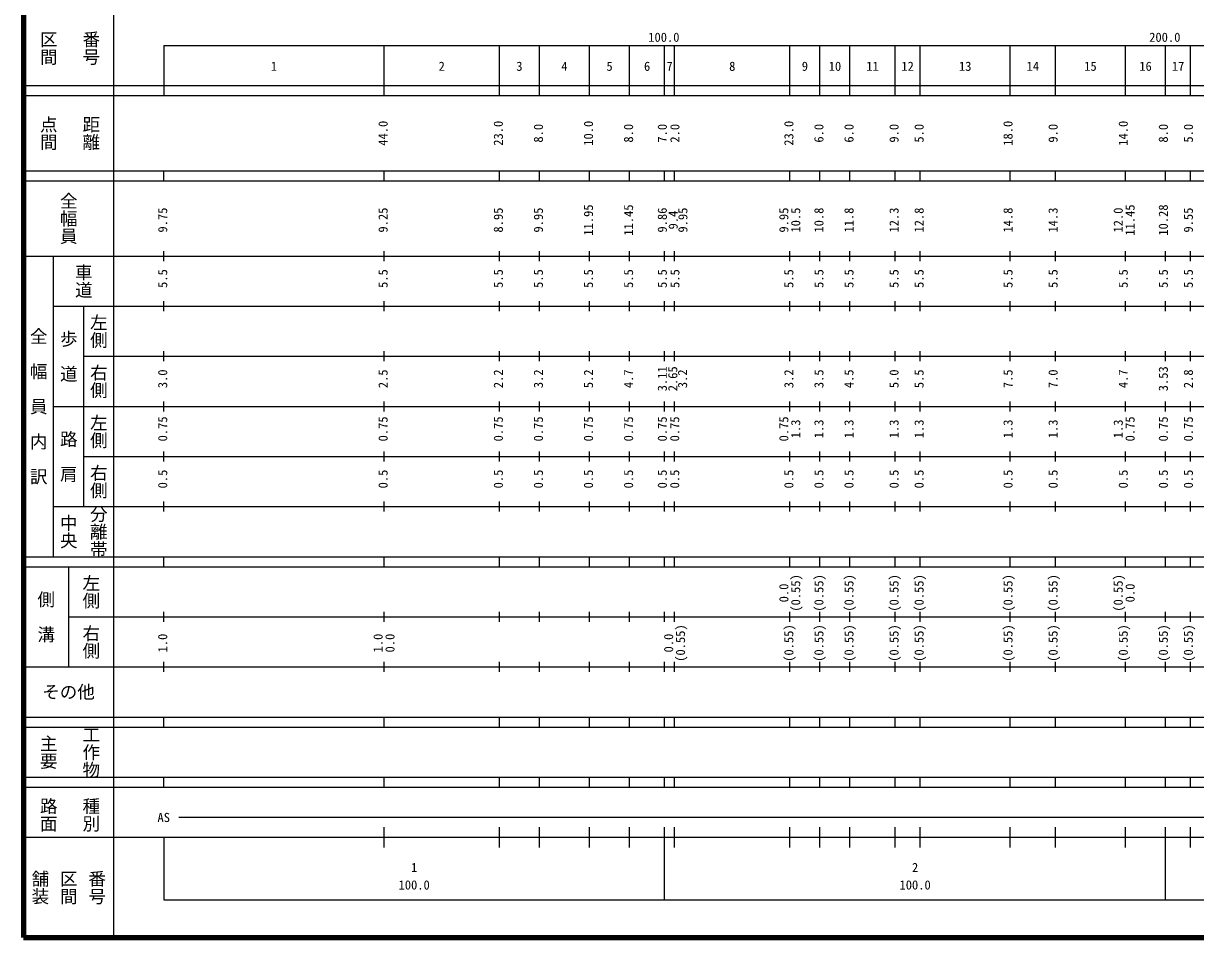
# Model space of a CAD drawing. Units: millimetres, scale not verified. Extents: x 40000 to 680000, y 20000 to 380000.
# Drawn here: x 40000 to 273984, y 20000 to 202409 of the extents above; entities that cross this region are included whole.
import ezdxf
from ezdxf.enums import TextEntityAlignment as Align

# ---------------------------------------------------------------- set-up
doc = ezdxf.new("R2010")
doc.units = ezdxf.units.MM
doc.header["$LTSCALE"] = 1000
doc.layers.add('M-TTL', color=2, linetype='Continuous', lineweight=140)
doc.layers.add('M-TTL-BAND', color=7, linetype='Continuous', lineweight=25)
doc.styles.add('@ＭＳ ゴシック', font='')
doc.styles.add('ＭＳ ゴシック', font='')
doc.styles.get('@ＭＳ ゴシック').set_extended_font_data('@MS Gothic')
doc.styles.get('ＭＳ ゴシック').set_extended_font_data('MS Gothic')

msp = doc.modelspace()

# ---------------------------------------------------------------- linework, layer by layer
at = {"layer": 'M-TTL'}
for p, q in [((40000, 380000), (40000, 20000)), ((40000, 20000), (680000, 20000))]:
    msp.add_line(p, q, dxfattribs=at)
at = {"layer": 'M-TTL-BAND'}
for p, q in [((58000, 370000), (58000, 20000)), ((68000, 198000), (579000, 198000)), ((68000, 198000), (68000, 188000)), ((112000, 188000), (112000, 198000)), ((135000, 188000), (135000, 198000)), ((143000, 188000), (143000, 198000)), ((153000, 188000), (153000, 198000)), ((161000, 188000), (161000, 198000)), ((168000, 188000), (168000, 198000)), ((170000, 188000), (170000, 198000)), ((193000, 188000), (193000, 198000)), ((199000, 188000), (199000, 198000)), ((205000, 188000), (205000, 198000)), ((214000, 188000), (214000, 198000)), ((219000, 188000), (219000, 198000)), ((237000, 188000), (237000, 198000)), ((246000, 188000), (246000, 198000)), ((260000, 188000), (260000, 198000)), ((268000, 188000), (268000, 198000)), ((273000, 188000), (273000, 198000)), ((40000, 190000), (579000, 190000)), ((40000, 188000), (579000, 188000)), ((40000, 173000), (579000, 173000)), ((40000, 171000), (579000, 171000)), ((68000, 171000), (68000, 173000)), ((112000, 171000), (112000, 173000)), ((135000, 171000), (135000, 173000)), ((143000, 171000), (143000, 173000)), ((153000, 171000), (153000, 173000)), ((161000, 171000), (161000, 173000)), ((168000, 171000), (168000, 173000)), ((170000, 171000), (170000, 173000)), ((193000, 171000), (193000, 173000)), ((199000, 171000), (199000, 173000)), ((205000, 171000), (205000, 173000)), ((214000, 171000), (214000, 173000)), ((219000, 171000), (219000, 173000)), ((237000, 171000), (237000, 173000)), ((246000, 171000), (246000, 173000)), ((260000, 171000), (260000, 173000)), ((268000, 171000), (268000, 173000)), ((273000, 171000), (273000, 173000)), ((68000, 155000), (68000, 157000)), ((112000, 155000), (112000, 157000)), ((135000, 155000), (135000, 157000)), ((143000, 155000), (143000, 157000)), ((153000, 155000), (153000, 157000)), ((161000, 155000), (161000, 157000)), ((168000, 155000), (168000, 157000)), ((170000, 155000), (170000, 157000)), ((193000, 155000), (193000, 157000)), ((199000, 155000), (199000, 157000)), ((205000, 155000), (205000, 157000)), ((214000, 155000), (214000, 157000)), ((219000, 155000), (219000, 157000)), ((237000, 155000), (237000, 157000)), ((246000, 155000), (246000, 157000)), ((260000, 155000), (260000, 157000)), ((268000, 155000), (268000, 157000)), ((273000, 155000), (273000, 157000)), ((40000, 156000), (579000, 156000)), ((46000, 96000), (46000, 156000)), ((46000, 146000), (579000, 146000)), ((52000, 146000), (52000, 106000)), ((68000, 145000), (68000, 147000)), ((112000, 145000), (112000, 147000)), ((135000, 145000), (135000, 147000)), ((143000, 145000), (143000, 147000)), ((153000, 145000), (153000, 147000)), ((161000, 145000), (161000, 147000)), ((168000, 145000), (168000, 147000)), ((170000, 145000), (170000, 147000)), ((193000, 145000), (193000, 147000)), ((199000, 145000), (199000, 147000)), ((205000, 145000), (205000, 147000)), ((214000, 145000), (214000, 147000)), ((219000, 145000), (219000, 147000)), ((237000, 145000), (237000, 147000)), ((246000, 145000), (246000, 147000)), ((260000, 145000), (260000, 147000)), ((268000, 145000), (268000, 147000)), ((273000, 145000), (273000, 147000)), ((52000, 136000), (579000, 136000)), ((68000, 135000), (68000, 137000)), ((112000, 135000), (112000, 137000)), ((135000, 135000), (135000, 137000)), ((143000, 135000), (143000, 137000)), ((153000, 135000), (153000, 137000)), ((161000, 135000), (161000, 137000)), ((168000, 135000), (168000, 137000)), ((170000, 135000), (170000, 137000)), ((193000, 135000), (193000, 137000)), ((199000, 135000), (199000, 137000)), ((205000, 135000), (205000, 137000)), ((214000, 135000), (214000, 137000)), ((219000, 135000), (219000, 137000)), ((237000, 135000), (237000, 137000)), ((246000, 135000), (246000, 137000)), ((260000, 135000), (260000, 137000)), ((268000, 135000), (268000, 137000)), ((273000, 135000), (273000, 137000)), ((68000, 125000), (68000, 127000)), ((112000, 125000), (112000, 127000)), ((135000, 125000), (135000, 127000)), ((143000, 125000), (143000, 127000)), ((153000, 125000), (153000, 127000)), ((161000, 125000), (161000, 127000)), ((168000, 125000), (168000, 127000)), ((170000, 125000), (170000, 127000)), ((193000, 125000), (193000, 127000)), ((199000, 125000), (199000, 127000)), ((205000, 125000), (205000, 127000)), ((214000, 125000), (214000, 127000)), ((219000, 125000), (219000, 127000)), ((237000, 125000), (237000, 127000)), ((246000, 125000), (246000, 127000)), ((260000, 125000), (260000, 127000)), ((268000, 125000), (268000, 127000)), ((273000, 125000), (273000, 127000)), ((46000, 126000), (579000, 126000)), ((68000, 115000), (68000, 117000)), ((112000, 115000), (112000, 117000)), ((135000, 115000), (135000, 117000)), ((143000, 115000), (143000, 117000)), ((153000, 115000), (153000, 117000)), ((161000, 115000), (161000, 117000)), ((168000, 115000), (168000, 117000)), ((170000, 115000), (170000, 117000)), ((193000, 115000), (193000, 117000)), ((199000, 115000), (199000, 117000)), ((205000, 115000), (205000, 117000)), ((214000, 115000), (214000, 117000)), ((219000, 115000), (219000, 117000)), ((237000, 115000), (237000, 117000)), ((246000, 115000), (246000, 117000)), ((260000, 115000), (260000, 117000)), ((268000, 115000), (268000, 117000)), ((273000, 115000), (273000, 117000)), ((52000, 116000), (579000, 116000)), ((46000, 106000), (579000, 106000)), ((68000, 105000), (68000, 107000)), ((112000, 105000), (112000, 107000)), ((135000, 105000), (135000, 107000)), ((143000, 105000), (143000, 107000)), ((153000, 105000), (153000, 107000)), ((161000, 105000), (161000, 107000)), ((168000, 105000), (168000, 107000)), ((170000, 105000), (170000, 107000)), ((193000, 105000), (193000, 107000)), ((199000, 105000), (199000, 107000)), ((205000, 105000), (205000, 107000)), ((214000, 105000), (214000, 107000)), ((219000, 105000), (219000, 107000)), ((237000, 105000), (237000, 107000)), ((246000, 105000), (246000, 107000)), ((260000, 105000), (260000, 107000)), ((268000, 105000), (268000, 107000)), ((273000, 105000), (273000, 107000)), ((40000, 96000), (579000, 96000)), ((68000, 94000), (68000, 96000)), ((112000, 94000), (112000, 96000)), ((135000, 94000), (135000, 96000)), ((143000, 94000), (143000, 96000)), ((153000, 94000), (153000, 96000)), ((161000, 94000), (161000, 96000)), ((168000, 94000), (168000, 96000)), ((170000, 94000), (170000, 96000)), ((193000, 94000), (193000, 96000)), ((199000, 94000), (199000, 96000)), ((205000, 94000), (205000, 96000)), ((214000, 94000), (214000, 96000)), ((219000, 94000), (219000, 96000)), ((237000, 94000), (237000, 96000)), ((246000, 94000), (246000, 96000)), ((260000, 94000), (260000, 96000)), ((268000, 94000), (268000, 96000)), ((273000, 94000), (273000, 96000)), ((40000, 94000), (579000, 94000)), ((49000, 94000), (49000, 74000)), ((68000, 83000), (68000, 85000)), ((112000, 83000), (112000, 85000)), ((135000, 83000), (135000, 85000)), ((143000, 83000), (143000, 85000)), ((153000, 83000), (153000, 85000)), ((161000, 83000), (161000, 85000)), ((168000, 83000), (168000, 85000)), ((170000, 83000), (170000, 85000)), ((193000, 83000), (193000, 85000)), ((199000, 83000), (199000, 85000)), ((205000, 83000), (205000, 85000)), ((214000, 83000), (214000, 85000)), ((219000, 83000), (219000, 85000)), ((237000, 83000), (237000, 85000)), ((246000, 83000), (246000, 85000)), ((260000, 83000), (260000, 85000)), ((268000, 83000), (268000, 85000)), ((273000, 83000), (273000, 85000)), ((49000, 84000), (579000, 84000)), ((68000, 73000), (68000, 75000)), ((112000, 73000), (112000, 75000)), ((135000, 73000), (135000, 75000)), ((143000, 73000), (143000, 75000)), ((153000, 73000), (153000, 75000)), ((161000, 73000), (161000, 75000)), ((168000, 73000), (168000, 75000)), ((170000, 73000), (170000, 75000)), ((193000, 73000), (193000, 75000)), ((199000, 73000), (199000, 75000)), ((205000, 73000), (205000, 75000)), ((214000, 73000), (214000, 75000)), ((219000, 73000), (219000, 75000)), ((237000, 73000), (237000, 75000)), ((246000, 73000), (246000, 75000)), ((260000, 73000), (260000, 75000)), ((268000, 73000), (268000, 75000)), ((273000, 73000), (273000, 75000)), ((40000, 74000), (579000, 74000)), ((40000, 64000), (579000, 64000)), ((68000, 62000), (68000, 64000)), ((112000, 62000), (112000, 64000)), ((135000, 62000), (135000, 64000)), ((143000, 62000), (143000, 64000)), ((153000, 62000), (153000, 64000)), ((161000, 62000), (161000, 64000)), ((168000, 62000), (168000, 64000)), ((170000, 62000), (170000, 64000)), ((193000, 62000), (193000, 64000)), ((199000, 62000), (199000, 64000)), ((205000, 62000), (205000, 64000)), ((214000, 62000), (214000, 64000)), ((219000, 62000), (219000, 64000)), ((237000, 62000), (237000, 64000)), ((246000, 62000), (246000, 64000)), ((260000, 62000), (260000, 64000)), ((268000, 62000), (268000, 64000)), ((273000, 62000), (273000, 64000)), ((40000, 62000), (579000, 62000)), ((40000, 52000), (579000, 52000)), ((68000, 50000), (68000, 52000)), ((112000, 50000), (112000, 52000)), ((135000, 50000), (135000, 52000)), ((143000, 50000), (143000, 52000)), ((153000, 50000), (153000, 52000)), ((161000, 50000), (161000, 52000)), ((168000, 50000), (168000, 52000)), ((170000, 50000), (170000, 52000)), ((193000, 50000), (193000, 52000)), ((199000, 50000), (199000, 52000)), ((205000, 50000), (205000, 52000)), ((214000, 50000), (214000, 52000)), ((219000, 50000), (219000, 52000)), ((237000, 50000), (237000, 52000)), ((246000, 50000), (246000, 52000)), ((260000, 50000), (260000, 52000)), ((268000, 50000), (268000, 52000)), ((273000, 50000), (273000, 52000)), ((40000, 50000), (579000, 50000)), ((71000, 44000), (505500, 44000)), ((40000, 40000), (579000, 40000)), ((68000, 40000), (68000, 27500)), ((112000, 38000), (112000, 42000)), ((135000, 38000), (135000, 42000)), ((143000, 38000), (143000, 42000)), ((153000, 38000), (153000, 42000)), ((161000, 38000), (161000, 42000)), ((168000, 27500), (168000, 42000)), ((170000, 38000), (170000, 42000)), ((193000, 38000), (193000, 42000)), ((199000, 38000), (199000, 42000)), ((205000, 38000), (205000, 42000)), ((214000, 38000), (214000, 42000)), ((219000, 38000), (219000, 42000)), ((237000, 38000), (237000, 42000)), ((246000, 38000), (246000, 42000)), ((260000, 38000), (260000, 42000)), ((268000, 27500), (268000, 42000)), ((273000, 38000), (273000, 42000)), ((68000, 27500), (579000, 27500))]:
    msp.add_line(p, q, dxfattribs=at)

# ---------------------------------------------------------------- texts
at = {"layer": 'M-TTL-BAND', "style": '@ＭＳ ゴシック'}
for s, p in [('区間', (45000, 197500)), ('番号', (53500, 197500)), ('点間', (45000, 180500)), ('距離', (53500, 180500)), ('全幅員', (49000, 163500)), ('車道', (52000, 151000)), ('左側', (55000, 141000)), ('全\u3000幅\u3000員\u3000内\u3000訳', (43000, 126000)), ('歩\u3000道', (49000, 136000)), ('右側', (55000, 131000)), ('左側', (55000, 121000)), ('路\u3000肩', (49000, 116000)), ('右側', (55000, 111000)), ('分離帯', (55000, 101000)), ('中央', (49000, 101000)), ('左側', (53500, 89000)), ('側\u3000溝', (44500, 84000)), ('右側', (53500, 79000)), ('工作物', (53500, 57000)), ('主要', (45000, 57000)), ('路面', (45000, 44500)), ('種別', (53500, 44500)), ('舗装', (43333, 30000)), ('区間', (49000, 30000)), ('番号', (54667, 30000))]:
    msp.add_text(s, height=2566, rotation=270, dxfattribs=at).set_placement(p, align=Align.MIDDLE_CENTER)
at = {"layer": 'M-TTL-BAND', "style": 'ＭＳ ゴシック'}
for s, p in [('100.0', (167844, 198195)), ('200.0', (267844, 198195)), ('1', (90000, 192405)), ('2', (123500, 192405)), ('3', (139000, 192405)), ('4', (148000, 192405)), ('5', (157000, 192405)), ('6', (164500, 192405)), ('7', (169000, 192405)), ('8', (181500, 192405)), ('9', (196000, 192405)), ('10', (202000, 192405)), ('11', (209500, 192405)), ('12', (216500, 192405)), ('13', (228000, 192405)), ('14', (241500, 192405)), ('15', (253000, 192405)), ('16', (264000, 192405)), ('17', (270500, 192405)), ('AS', (68000, 42500)), ('1', (118000, 32523)), ('2', (218000, 32523)), ('100.0', (118000, 29033)), ('100.0', (218000, 29033))]:
    msp.add_text(s, height=1833, dxfattribs=at).set_placement(p, align=Align.BOTTOM_CENTER)
for s, p in [('44.0', (113251, 180500)), ('23.0', (136251, 180500)), ('10.0', (154251, 180500)), ('23.0', (194251, 180500)), ('18.0', (238000, 180500)), ('14.0', (261000, 180500)), ('8.0', (144251, 180500)), ('8.0', (162251, 180500)), ('7.0', (168986, 180500)), ('2.0', (171503, 180500)), ('6.0', (200251, 180500)), ('6.0', (206251, 180500)), ('9.0', (215251, 180500)), ('5.0', (220251, 180500)), ('9.0', (247000, 180500)), ('8.0', (269000, 180500)), ('5.0', (274000, 180500)), ('11.95', (154251, 163174)), ('11.45', (162251, 163174)), ('11.45', (262370, 163174)), ('10.28', (269000, 163174)), ('9.75', (69251, 163174)), ('9.25', (113251, 163174)), ('8.95', (136251, 163174)), ('9.95', (144251, 163174)), ('9.86', (168986, 163174)), ('9.4', (171162, 163174)), ('9.95', (173096, 163174)), ('9.95', (193251, 163174)), ('10.5', (195621, 163174)), ('10.8', (200251, 163174)), ('11.8', (206251, 163174)), ('12.3', (215251, 163174)), ('12.8', (220251, 163174)), ('14.8', (238000, 163174)), ('14.3', (247000, 163174)), ('12.0', (260000, 163174)), ('9.55', (274000, 163174)), ('5.5', (69251, 151500)), ('5.5', (113251, 151500)), ('5.5', (136251, 151500)), ('5.5', (144251, 151500)), ('5.5', (154251, 151500)), ('5.5', (162251, 151500)), ('5.5', (168986, 151500)), ('5.5', (171503, 151500)), ('5.5', (194251, 151500)), ('5.5', (200251, 151500)), ('5.5', (206251, 151500)), ('5.5', (215251, 151500)), ('5.5', (220251, 151500)), ('5.5', (238000, 151500)), ('5.5', (247000, 151500)), ('5.5', (261000, 151500)), ('5.5', (269000, 151500)), ('5.5', (274000, 151500)), ('3.11', (168986, 131500)), ('2.65', (171080, 131500)), ('3.53', (269000, 131500)), ('3.0', (69251, 131500)), ('2.5', (113251, 131500)), ('2.2', (136251, 131500)), ('3.2', (144251, 131500)), ('5.2', (154251, 131500)), ('4.7', (162251, 131500)), ('3.2', (173030, 131500)), ('3.2', (194251, 131500)), ('3.5', (200251, 131500)), ('4.5', (206251, 131500)), ('5.0', (215251, 131500)), ('5.5', (220251, 131500)), ('7.5', (238000, 131500)), ('7.0', (247000, 131500)), ('4.7', (261000, 131500)), ('2.8', (274000, 131500)), ('0.75', (69251, 121500)), ('0.75', (113251, 121500)), ('0.75', (136251, 121500)), ('0.75', (144251, 121500)), ('0.75', (154251, 121500)), ('0.75', (162251, 121500)), ('0.75', (168986, 121500)), ('0.75', (171463, 121500)), ('0.75', (193251, 121500)), ('1.3', (195621, 121500)), ('1.3', (200251, 121500)), ('1.3', (206251, 121500)), ('1.3', (215251, 121500)), ('1.3', (220251, 121500)), ('1.3', (238000, 121500)), ('1.3', (247000, 121500)), ('1.3', (260000, 121500)), ('0.75', (262370, 121500)), ('0.75', (269000, 121500)), ('0.75', (274000, 121500)), ('0.5', (69251, 111500)), ('0.5', (113251, 111500)), ('0.5', (136251, 111500)), ('0.5', (144251, 111500)), ('0.5', (154251, 111500)), ('0.5', (162251, 111500)), ('0.5', (168986, 111500)), ('0.5', (171463, 111500)), ('0.5', (194251, 111500)), ('0.5', (200251, 111500)), ('0.5', (206251, 111500)), ('0.5', (215251, 111500)), ('0.5', (220251, 111500)), ('0.5', (238000, 111500)), ('0.5', (247000, 111500)), ('0.5', (261000, 111500)), ('0.5', (269000, 111500)), ('0.5', (274000, 111500)), ('(0.55)', (195621, 88764)), ('(0.55)', (200251, 88764)), ('(0.55)', (206251, 88764)), ('(0.55)', (215251, 88764)), ('(0.55)', (220251, 88764)), ('(0.55)', (238000, 88764)), ('(0.55)', (247000, 88764)), ('(0.55)', (260000, 88764)), ('0.0', (193251, 88764)), ('0.0', (262370, 88764)), ('(0.55)', (172621, 78764)), ('(0.55)', (194251, 78764)), ('(0.55)', (200251, 78764)), ('(0.55)', (206251, 78764)), ('(0.55)', (215251, 78764)), ('(0.55)', (220251, 78764)), ('(0.55)', (238000, 78764)), ('(0.55)', (247000, 78764)), ('(0.55)', (261000, 78764)), ('(0.55)', (269000, 78764)), ('(0.55)', (274000, 78764)), ('1.0', (69251, 78764)), ('1.0', (112251, 78764)), ('0.0', (114621, 78764)), ('0.0', (170251, 78764))]:
    msp.add_text(s, height=1833, rotation=90, dxfattribs=at).set_placement(p, align=Align.BOTTOM_CENTER)
msp.add_text('その他', height=2566, dxfattribs=at).set_placement((49000, 69000), align=Align.MIDDLE_CENTER)

doc.saveas('drawing.dxf')
